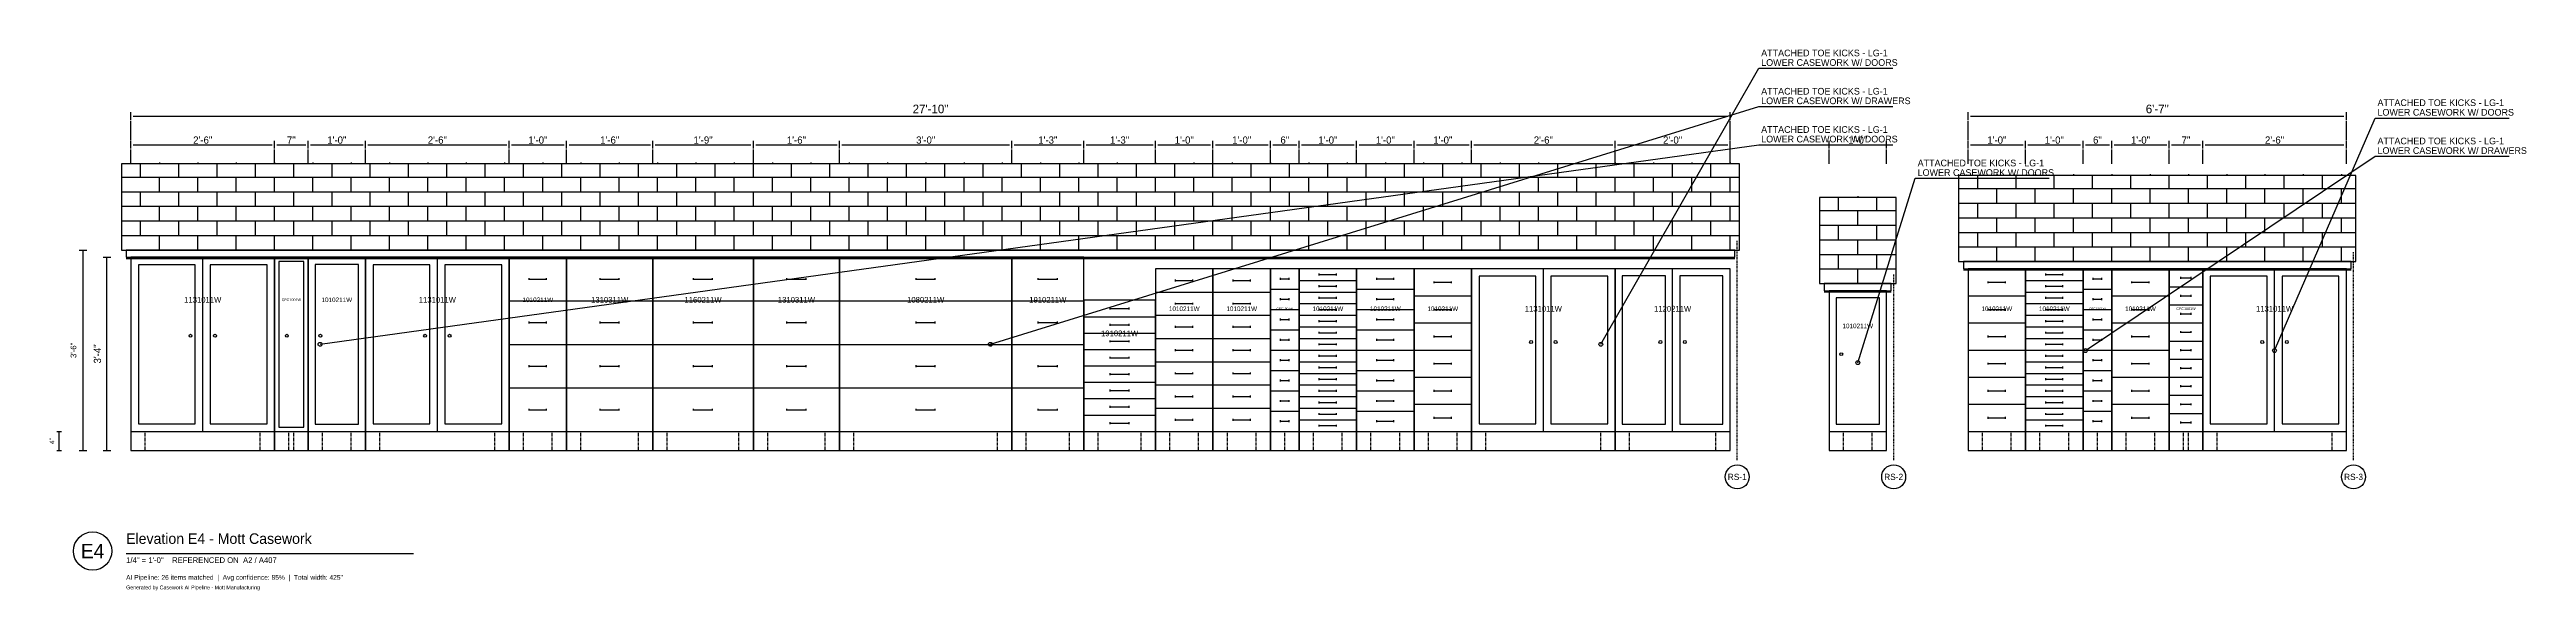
# Model space of a CAD drawing. Header units: metres. Extents: x -17 to 500, y -29 to 84.
import ezdxf
from ezdxf.enums import TextEntityAlignment as Align

# ---------------------------------------------------------------- set-up
doc = ezdxf.new("R2010")
doc.units = ezdxf.units.M
doc.linetypes.add('CENTER', pattern=[0.5, 0.25, -0.125, 0, -0.125])
doc.linetypes.add('HIDDEN', pattern=[0.1875, 0.125, -0.0625])
for name, color, linetype in [('CASEWORK-ANNOTATIONS', 1, 'Continuous'), ('CASEWORK-CABINETS', 7, 'Continuous'), ('CASEWORK-COUNTERTOPS', 3, 'Continuous'), ('CASEWORK-DIMENSIONS', 2, 'Continuous'), ('CASEWORK-HIDDEN', 8, 'HIDDEN'), ('CASEWORK-LEADERS', 7, 'Continuous'), ('CASEWORK-PRODUCT-NUMBERS', 2, 'Continuous'), ('CASEWORK-SECTIONS', 4, 'Continuous'), ('CASEWORK-TITLEBLOCK', 7, 'Continuous'), ('CASEWORK-WALL', 8, 'Continuous')]:
    doc.layers.add(name, color=color, linetype=linetype)

msp = doc.modelspace()

# ---------------------------------------------------------------- linework, layer by layer
at = {"layer": 'CASEWORK-CABINETS', "color": 7}
for p, q in [((15, 4), (15, 40.4)), ((64, 4), (64, 40.4)), ((248.2, 36.59), (248.2, 36.99)), ((248.2, 36.79), (251.8, 36.79)), ((251.8, 36.59), (251.8, 36.99)), ((295, 4), (295, 38)), ((322, 4), (322, 38)), ((399.92, 36.59), (399.92, 36.99)), ((399.92, 36.79), (403.52, 36.79)), ((403.52, 36.59), (403.52, 36.99)), ((428.17, 35.91), (428.17, 36.31)), ((430.27, 35.91), (430.27, 36.31)), ((447.72, 4), (447.72, 38)), ((79, 31.3), (91, 31.3)), ((83.2, 35.65), (83.2, 36.05)), ((83.2, 35.85), (86.8, 35.85)), ((86.8, 35.65), (86.8, 36.05)), ((91, 31.3), (109, 31.3)), ((98, 35.65), (98, 36.05)), ((98, 35.85), (102, 35.85)), ((102, 35.65), (102, 36.05)), ((109, 31.3), (130, 31.3)), ((117.5, 35.65), (117.5, 36.05)), ((117.5, 35.85), (121.5, 35.85)), ((121.5, 35.65), (121.5, 36.05)), ((130, 31.3), (148, 31.3)), ((137, 35.65), (137, 36.05)), ((137, 35.85), (141, 35.85)), ((141, 35.65), (141, 36.05)), ((148, 31.3), (184, 31.3)), ((164, 35.65), (164, 36.05)), ((164, 35.85), (168, 35.85)), ((168, 35.65), (168, 36.05)), ((184, 31.3), (199, 31.3)), ((189.5, 35.65), (189.5, 36.05)), ((189.5, 35.85), (193.5, 35.85)), ((193.5, 35.65), (193.5, 36.05)), ((214, 33.14), (226, 33.14)), ((218.2, 35.37), (218.2, 35.77)), ((218.2, 35.57), (221.8, 35.57)), ((221.8, 35.37), (221.8, 35.77)), ((226, 33.14), (238, 33.14)), ((230.2, 35.37), (230.2, 35.77)), ((230.2, 35.57), (233.8, 35.57)), ((233.8, 35.37), (233.8, 35.77)), ((238, 33.75), (244, 33.75)), ((240.1, 35.67), (240.1, 36.08)), ((240.1, 35.88), (241.9, 35.88)), ((240.1, 31.43), (240.1, 31.82)), ((240.1, 31.62), (241.9, 31.62)), ((241.9, 35.67), (241.9, 36.08)), ((241.9, 31.43), (241.9, 31.82)), ((244, 35.57), (256, 35.57)), ((244, 33.14), (256, 33.14)), ((248.2, 34.16), (248.2, 34.56)), ((248.2, 34.36), (251.8, 34.36)), ((248.2, 31.73), (248.2, 32.13)), ((248.2, 31.93), (251.8, 31.93)), ((251.8, 34.16), (251.8, 34.56)), ((251.8, 31.73), (251.8, 32.13)), ((256, 33.75), (268, 33.75)), ((260.2, 35.67), (260.2, 36.08)), ((260.2, 35.88), (263.8, 35.88)), ((260.2, 31.43), (260.2, 31.82)), ((260.2, 31.62), (263.8, 31.62)), ((263.8, 35.67), (263.8, 36.08)), ((263.8, 31.43), (263.8, 31.82)), ((268, 32.33), (280, 32.33)), ((272.2, 34.97), (272.2, 35.37)), ((272.2, 35.17), (275.8, 35.17)), ((275.8, 34.97), (275.8, 35.37)), ((383.72, 32.33), (395.72, 32.33)), ((387.92, 34.97), (387.92, 35.37)), ((387.92, 35.17), (391.52, 35.17)), ((391.52, 34.97), (391.52, 35.37)), ((395.72, 35.57), (407.72, 35.57)), ((395.72, 33.14), (407.72, 33.14)), ((399.92, 34.16), (399.92, 34.56)), ((399.92, 34.36), (403.52, 34.36)), ((399.92, 31.73), (399.92, 32.13)), ((399.92, 31.93), (403.52, 31.93)), ((403.52, 34.16), (403.52, 34.56)), ((403.52, 31.73), (403.52, 32.13)), ((407.72, 33.75), (413.72, 33.75)), ((409.82, 35.67), (409.82, 36.08)), ((409.82, 35.88), (411.62, 35.88)), ((409.82, 31.43), (409.82, 31.82)), ((409.82, 31.62), (411.62, 31.62)), ((411.62, 35.67), (411.62, 36.08)), ((411.62, 31.43), (411.62, 31.82)), ((413.72, 32.33), (425.72, 32.33)), ((417.92, 34.97), (417.92, 35.37)), ((417.92, 35.17), (421.52, 35.17)), ((421.52, 34.97), (421.52, 35.37)), ((425.72, 34.22), (432.72, 34.22)), ((428.17, 36.11), (430.27, 36.11)), ((428.17, 32.13), (428.17, 32.53)), ((428.17, 32.33), (430.27, 32.33)), ((430.27, 32.13), (430.27, 32.53)), ((83.2, 26.55), (83.2, 26.95)), ((83.2, 26.75), (86.8, 26.75)), ((86.8, 26.55), (86.8, 26.95)), ((98, 26.55), (98, 26.95)), ((98, 26.75), (102, 26.75)), ((102, 26.55), (102, 26.95)), ((117.5, 26.55), (117.5, 26.95)), ((117.5, 26.75), (121.5, 26.75)), ((121.5, 26.55), (121.5, 26.95)), ((137, 26.55), (137, 26.95)), ((137, 26.75), (141, 26.75)), ((141, 26.55), (141, 26.95)), ((164, 26.55), (164, 26.95)), ((164, 26.75), (168, 26.75)), ((168, 26.55), (168, 26.95)), ((189.5, 26.55), (189.5, 26.95)), ((189.5, 26.75), (193.5, 26.75)), ((193.5, 26.55), (193.5, 26.95)), ((199, 27.97), (214, 27.97)), ((204.5, 29.49), (204.5, 29.89)), ((204.5, 29.69), (208.5, 29.69)), ((204.5, 26.06), (204.5, 26.46)), ((204.5, 26.26), (208.5, 26.26)), ((208.5, 29.49), (208.5, 29.89)), ((208.5, 26.06), (208.5, 26.46)), ((214, 28.29), (226, 28.29)), ((218.2, 30.51), (218.2, 30.91)), ((218.2, 30.71), (221.8, 30.71)), ((218.2, 25.66), (218.2, 26.06)), ((221.8, 30.51), (221.8, 30.91)), ((221.8, 25.66), (221.8, 26.06)), ((226, 28.29), (238, 28.29)), ((230.2, 30.51), (230.2, 30.91)), ((230.2, 30.71), (233.8, 30.71)), ((230.2, 25.66), (230.2, 26.06)), ((233.8, 30.51), (233.8, 30.91)), ((233.8, 25.66), (233.8, 26.06)), ((238, 29.5), (244, 29.5)), ((240.1, 27.18), (240.1, 27.57)), ((240.1, 27.38), (241.9, 27.38)), ((241.9, 27.18), (241.9, 27.57)), ((244, 30.71), (256, 30.71)), ((244, 28.29), (256, 28.29)), ((248.2, 29.3), (248.2, 29.7)), ((248.2, 29.5), (251.8, 29.5)), ((248.2, 26.87), (248.2, 27.27)), ((248.2, 27.07), (251.8, 27.07)), ((251.8, 29.3), (251.8, 29.7)), ((251.8, 26.87), (251.8, 27.27)), ((256, 29.5), (268, 29.5)), ((260.2, 27.18), (260.2, 27.57)), ((260.2, 27.38), (263.8, 27.38)), ((263.8, 27.18), (263.8, 27.57)), ((268, 26.67), (280, 26.67)), ((272.2, 29.3), (272.2, 29.7)), ((272.2, 29.5), (275.8, 29.5)), ((275.8, 29.3), (275.8, 29.7)), ((383.72, 26.67), (395.72, 26.67)), ((387.92, 29.3), (387.92, 29.7)), ((387.92, 29.5), (391.52, 29.5)), ((391.52, 29.3), (391.52, 29.7)), ((395.72, 30.71), (407.72, 30.71)), ((395.72, 28.29), (407.72, 28.29)), ((399.92, 29.3), (399.92, 29.7)), ((399.92, 29.5), (403.52, 29.5)), ((399.92, 26.87), (399.92, 27.27)), ((399.92, 27.07), (403.52, 27.07)), ((403.52, 29.3), (403.52, 29.7)), ((403.52, 26.87), (403.52, 27.27)), ((407.72, 29.5), (413.72, 29.5)), ((409.82, 27.18), (409.82, 27.57)), ((409.82, 27.38), (411.62, 27.38)), ((411.62, 27.18), (411.62, 27.57)), ((413.72, 26.67), (425.72, 26.67)), ((417.92, 29.3), (417.92, 29.7)), ((417.92, 29.5), (421.52, 29.5)), ((421.52, 29.3), (421.52, 29.7)), ((425.72, 30.44), (432.72, 30.44)), ((425.72, 26.67), (432.72, 26.67)), ((428.17, 28.36), (428.17, 28.76)), ((428.17, 28.56), (430.27, 28.56)), ((430.27, 28.36), (430.27, 28.76)), ((79, 22.2), (91, 22.2)), ((91, 22.2), (109, 22.2)), ((109, 22.2), (130, 22.2)), ((130, 22.2), (148, 22.2)), ((148, 22.2), (184, 22.2)), ((184, 22.2), (199, 22.2)), ((199, 24.55), (214, 24.55)), ((199, 21.12), (214, 21.12)), ((204.5, 22.64), (204.5, 23.04)), ((204.5, 22.84), (208.5, 22.84)), ((208.5, 22.64), (208.5, 23.04)), ((214, 23.43), (226, 23.43)), ((218.2, 25.86), (221.8, 25.86)), ((218.2, 20.8), (218.2, 21.2)), ((218.2, 21), (221.8, 21)), ((221.8, 20.8), (221.8, 21.2)), ((226, 23.43), (238, 23.43)), ((230.2, 25.86), (233.8, 25.86)), ((230.2, 20.8), (230.2, 21.2)), ((230.2, 21), (233.8, 21)), ((233.8, 20.8), (233.8, 21.2)), ((238, 25.25), (244, 25.25)), ((238, 21), (244, 21)), ((240.1, 22.93), (240.1, 23.32)), ((240.1, 23.12), (241.9, 23.12)), ((241.9, 22.93), (241.9, 23.32)), ((244, 25.86), (256, 25.86)), ((244, 23.43), (256, 23.43)), ((244, 21), (256, 21)), ((248.2, 24.44), (248.2, 24.84)), ((248.2, 24.64), (251.8, 24.64)), ((248.2, 22.01), (248.2, 22.41)), ((248.2, 22.21), (251.8, 22.21)), ((251.8, 24.44), (251.8, 24.84)), ((251.8, 22.01), (251.8, 22.41)), ((256, 25.25), (268, 25.25)), ((256, 21), (268, 21)), ((260.2, 22.93), (260.2, 23.32)), ((260.2, 23.12), (263.8, 23.12)), ((263.8, 22.93), (263.8, 23.32)), ((268, 21), (280, 21)), ((272.2, 23.63), (272.2, 24.03)), ((272.2, 23.83), (275.8, 23.83)), ((275.8, 23.63), (275.8, 24.03)), ((383.72, 21), (395.72, 21)), ((387.92, 23.63), (387.92, 24.03)), ((387.92, 23.83), (391.52, 23.83)), ((391.52, 23.63), (391.52, 24.03)), ((395.72, 25.86), (407.72, 25.86)), ((395.72, 23.43), (407.72, 23.43)), ((395.72, 21), (407.72, 21)), ((399.92, 24.44), (399.92, 24.84)), ((399.92, 24.64), (403.52, 24.64)), ((399.92, 22.01), (399.92, 22.41)), ((399.92, 22.21), (403.52, 22.21)), ((403.52, 24.44), (403.52, 24.84)), ((403.52, 22.01), (403.52, 22.41)), ((407.72, 25.25), (413.72, 25.25)), ((407.72, 21), (413.72, 21)), ((409.82, 22.93), (409.82, 23.32)), ((409.82, 23.12), (411.62, 23.12)), ((411.62, 22.93), (411.62, 23.32)), ((413.72, 21), (425.72, 21)), ((417.92, 23.63), (417.92, 24.03)), ((417.92, 23.83), (421.52, 23.83)), ((421.52, 23.63), (421.52, 24.03)), ((425.72, 22.89), (432.72, 22.89)), ((428.17, 24.58), (428.17, 24.98)), ((428.17, 24.78), (430.27, 24.78)), ((428.17, 20.8), (428.17, 21.2)), ((428.17, 21), (430.27, 21)), ((430.27, 24.58), (430.27, 24.98)), ((430.27, 20.8), (430.27, 21.2)), ((83.2, 17.45), (83.2, 17.85)), ((83.2, 17.65), (86.8, 17.65)), ((86.8, 17.45), (86.8, 17.85)), ((98, 17.45), (98, 17.85)), ((98, 17.65), (102, 17.65)), ((102, 17.45), (102, 17.85)), ((117.5, 17.45), (117.5, 17.85)), ((117.5, 17.65), (121.5, 17.65)), ((121.5, 17.45), (121.5, 17.85)), ((137, 17.45), (137, 17.85)), ((137, 17.65), (141, 17.65)), ((141, 17.45), (141, 17.85)), ((164, 17.45), (164, 17.85)), ((164, 17.65), (168, 17.65)), ((168, 17.45), (168, 17.85)), ((189.5, 17.45), (189.5, 17.85)), ((189.5, 17.65), (193.5, 17.65)), ((193.5, 17.45), (193.5, 17.85)), ((199, 17.7), (214, 17.7)), ((204.5, 19.21), (204.5, 19.61)), ((204.5, 19.41), (208.5, 19.41)), ((204.5, 15.79), (204.5, 16.19)), ((204.5, 15.99), (208.5, 15.99)), ((208.5, 19.21), (208.5, 19.61)), ((208.5, 15.79), (208.5, 16.19)), ((214, 18.57), (226, 18.57)), ((218.2, 15.94), (218.2, 16.34)), ((218.2, 16.14), (221.8, 16.14)), ((221.8, 15.94), (221.8, 16.34)), ((226, 18.57), (238, 18.57)), ((230.2, 15.94), (230.2, 16.34)), ((230.2, 16.14), (233.8, 16.14)), ((233.8, 15.94), (233.8, 16.34)), ((238, 16.75), (244, 16.75)), ((240.1, 18.68), (240.1, 19.07)), ((240.1, 18.88), (241.9, 18.88)), ((241.9, 18.68), (241.9, 19.07)), ((244, 18.57), (256, 18.57)), ((244, 16.14), (256, 16.14)), ((248.2, 19.59), (248.2, 19.99)), ((248.2, 19.79), (251.8, 19.79)), ((248.2, 17.16), (248.2, 17.56)), ((248.2, 17.36), (251.8, 17.36)), ((251.8, 19.59), (251.8, 19.99)), ((251.8, 17.16), (251.8, 17.56)), ((256, 16.75), (268, 16.75)), ((260.2, 18.68), (260.2, 19.07)), ((260.2, 18.88), (263.8, 18.88)), ((263.8, 18.68), (263.8, 19.07)), ((272.2, 17.97), (272.2, 18.37)), ((272.2, 18.17), (275.8, 18.17)), ((275.8, 17.97), (275.8, 18.37)), ((387.92, 17.97), (387.92, 18.37)), ((387.92, 18.17), (391.52, 18.17)), ((391.52, 17.97), (391.52, 18.37)), ((395.72, 18.57), (407.72, 18.57)), ((395.72, 16.14), (407.72, 16.14)), ((399.92, 19.59), (399.92, 19.99)), ((399.92, 19.79), (403.52, 19.79)), ((399.92, 17.16), (399.92, 17.56)), ((399.92, 17.36), (403.52, 17.36)), ((403.52, 19.59), (403.52, 19.99)), ((403.52, 17.16), (403.52, 17.56)), ((407.72, 16.75), (413.72, 16.75)), ((409.82, 18.68), (409.82, 19.07)), ((409.82, 18.88), (411.62, 18.88)), ((411.62, 18.68), (411.62, 19.07)), ((417.92, 17.97), (417.92, 18.37)), ((417.92, 18.17), (421.52, 18.17)), ((421.52, 17.97), (421.52, 18.37)), ((425.72, 19.11), (432.72, 19.11)), ((428.17, 17.02), (428.17, 17.42)), ((428.17, 17.22), (430.27, 17.22)), ((430.27, 17.02), (430.27, 17.42)), ((79, 13.1), (91, 13.1)), ((91, 13.1), (109, 13.1)), ((109, 13.1), (130, 13.1)), ((130, 13.1), (148, 13.1)), ((148, 13.1), (184, 13.1)), ((184, 13.1), (199, 13.1)), ((199, 14.27), (214, 14.27)), ((199, 10.85), (214, 10.85)), ((204.5, 12.36), (204.5, 12.76)), ((204.5, 12.56), (208.5, 12.56)), ((208.5, 12.36), (208.5, 12.76)), ((214, 13.71), (226, 13.71)), ((218.2, 11.09), (218.2, 11.49)), ((218.2, 11.29), (221.8, 11.29)), ((221.8, 11.09), (221.8, 11.49)), ((226, 13.71), (238, 13.71)), ((230.2, 11.09), (230.2, 11.49)), ((230.2, 11.29), (233.8, 11.29)), ((233.8, 11.09), (233.8, 11.49)), ((238, 12.5), (244, 12.5)), ((240.1, 14.43), (240.1, 14.82)), ((240.1, 14.62), (241.9, 14.62)), ((240.1, 10.18), (240.1, 10.57)), ((240.1, 10.38), (241.9, 10.38)), ((241.9, 14.43), (241.9, 14.82)), ((241.9, 10.18), (241.9, 10.57)), ((244, 13.71), (256, 13.71)), ((244, 11.29), (256, 11.29)), ((248.2, 14.73), (248.2, 15.13)), ((248.2, 14.93), (251.8, 14.93)), ((248.2, 12.3), (248.2, 12.7)), ((248.2, 12.5), (251.8, 12.5)), ((251.8, 14.73), (251.8, 15.13)), ((251.8, 12.3), (251.8, 12.7)), ((256, 12.5), (268, 12.5)), ((260.2, 14.43), (260.2, 14.82)), ((260.2, 14.62), (263.8, 14.62)), ((260.2, 10.18), (260.2, 10.57)), ((260.2, 10.38), (263.8, 10.38)), ((263.8, 14.43), (263.8, 14.82)), ((263.8, 10.18), (263.8, 10.57)), ((268, 15.33), (280, 15.33)), ((272.2, 12.3), (272.2, 12.7)), ((272.2, 12.5), (275.8, 12.5)), ((275.8, 12.3), (275.8, 12.7)), ((383.72, 15.33), (395.72, 15.33)), ((387.92, 12.3), (387.92, 12.7)), ((387.92, 12.5), (391.52, 12.5)), ((391.52, 12.3), (391.52, 12.7)), ((395.72, 13.71), (407.72, 13.71)), ((395.72, 11.29), (407.72, 11.29)), ((399.92, 14.73), (399.92, 15.13)), ((399.92, 14.93), (403.52, 14.93)), ((399.92, 12.3), (399.92, 12.7)), ((399.92, 12.5), (403.52, 12.5)), ((403.52, 14.73), (403.52, 15.13)), ((403.52, 12.3), (403.52, 12.7)), ((407.72, 12.5), (413.72, 12.5)), ((409.82, 14.43), (409.82, 14.82)), ((409.82, 14.62), (411.62, 14.62)), ((409.82, 10.18), (409.82, 10.57)), ((409.82, 10.38), (411.62, 10.38)), ((411.62, 14.43), (411.62, 14.82)), ((411.62, 10.18), (411.62, 10.57)), ((413.72, 15.33), (425.72, 15.33)), ((417.92, 12.3), (417.92, 12.7)), ((417.92, 12.5), (421.52, 12.5)), ((421.52, 12.3), (421.52, 12.7)), ((425.72, 15.33), (432.72, 15.33)), ((425.72, 11.56), (432.72, 11.56)), ((428.17, 13.24), (428.17, 13.64)), ((428.17, 13.44), (430.27, 13.44)), ((430.27, 13.24), (430.27, 13.64)), ((83.2, 8.35), (83.2, 8.75)), ((83.2, 8.55), (86.8, 8.55)), ((86.8, 8.35), (86.8, 8.75)), ((98, 8.35), (98, 8.75)), ((98, 8.55), (102, 8.55)), ((102, 8.35), (102, 8.75)), ((117.5, 8.35), (117.5, 8.75)), ((117.5, 8.55), (121.5, 8.55)), ((121.5, 8.35), (121.5, 8.75)), ((137, 8.35), (137, 8.75)), ((137, 8.55), (141, 8.55)), ((141, 8.35), (141, 8.75)), ((164, 8.35), (164, 8.75)), ((164, 8.55), (168, 8.55)), ((168, 8.35), (168, 8.75)), ((189.5, 8.35), (189.5, 8.75)), ((189.5, 8.55), (193.5, 8.55)), ((193.5, 8.35), (193.5, 8.75)), ((199, 7.42), (214, 7.42)), ((204.5, 8.94), (204.5, 9.34)), ((204.5, 9.14), (208.5, 9.14)), ((204.5, 5.51), (204.5, 5.91)), ((204.5, 5.71), (208.5, 5.71)), ((208.5, 8.94), (208.5, 9.34)), ((208.5, 5.51), (208.5, 5.91)), ((214, 8.86), (226, 8.86)), ((218.2, 6.23), (218.2, 6.63)), ((218.2, 6.43), (221.8, 6.43)), ((221.8, 6.23), (221.8, 6.63)), ((226, 8.86), (238, 8.86)), ((230.2, 6.23), (230.2, 6.63)), ((230.2, 6.43), (233.8, 6.43)), ((233.8, 6.23), (233.8, 6.63)), ((238, 8.25), (244, 8.25)), ((240.1, 5.92), (240.1, 6.33)), ((240.1, 6.12), (241.9, 6.12)), ((241.9, 5.92), (241.9, 6.33)), ((244, 8.86), (256, 8.86)), ((244, 6.43), (256, 6.43)), ((248.2, 9.87), (248.2, 10.27)), ((248.2, 10.07), (251.8, 10.07)), ((248.2, 7.44), (248.2, 7.84)), ((248.2, 7.64), (251.8, 7.64)), ((248.2, 5.01), (248.2, 5.41)), ((248.2, 5.21), (251.8, 5.21)), ((251.8, 9.87), (251.8, 10.27)), ((251.8, 7.44), (251.8, 7.84)), ((251.8, 5.01), (251.8, 5.41)), ((256, 8.25), (268, 8.25)), ((260.2, 5.92), (260.2, 6.33)), ((260.2, 6.12), (263.8, 6.12)), ((263.8, 5.92), (263.8, 6.33)), ((268, 9.67), (280, 9.67)), ((272.2, 6.63), (272.2, 7.03)), ((272.2, 6.83), (275.8, 6.83)), ((275.8, 6.63), (275.8, 7.03)), ((383.72, 9.67), (395.72, 9.67)), ((387.92, 6.63), (387.92, 7.03)), ((387.92, 6.83), (391.52, 6.83)), ((391.52, 6.63), (391.52, 7.03)), ((395.72, 8.86), (407.72, 8.86)), ((395.72, 6.43), (407.72, 6.43)), ((399.92, 9.87), (399.92, 10.27)), ((399.92, 10.07), (403.52, 10.07)), ((399.92, 7.44), (399.92, 7.84)), ((399.92, 7.64), (403.52, 7.64)), ((399.92, 5.01), (399.92, 5.41)), ((399.92, 5.21), (403.52, 5.21)), ((403.52, 9.87), (403.52, 10.27)), ((403.52, 7.44), (403.52, 7.84)), ((403.52, 5.01), (403.52, 5.41)), ((407.72, 8.25), (413.72, 8.25)), ((409.82, 5.92), (409.82, 6.33)), ((409.82, 6.12), (411.62, 6.12)), ((411.62, 5.92), (411.62, 6.33)), ((413.72, 9.67), (425.72, 9.67)), ((417.92, 6.63), (417.92, 7.03)), ((417.92, 6.83), (421.52, 6.83)), ((421.52, 6.63), (421.52, 7.03)), ((425.72, 7.78), (432.72, 7.78)), ((428.17, 9.47), (428.17, 9.87)), ((428.17, 9.67), (430.27, 9.67)), ((428.17, 5.69), (428.17, 6.09)), ((428.17, 5.89), (430.27, 5.89)), ((430.27, 9.47), (430.27, 9.87)), ((430.27, 5.69), (430.27, 6.09)), ((0, 4), (30, 4)), ((30, 4), (37, 4)), ((37, 4), (49, 4)), ((49, 4), (79, 4)), ((79, 4), (91, 4)), ((91, 4), (109, 4)), ((109, 4), (130, 4)), ((130, 4), (148, 4)), ((148, 4), (184, 4)), ((184, 4), (199, 4)), ((199, 4), (214, 4)), ((214, 4), (226, 4)), ((226, 4), (238, 4)), ((238, 4), (244, 4)), ((244, 4), (256, 4)), ((256, 4), (268, 4)), ((268, 4), (280, 4)), ((280, 4), (310, 4)), ((310, 4), (334, 4)), ((354.67, 4), (366.67, 4)), ((383.72, 4), (395.72, 4)), ((395.72, 4), (407.72, 4)), ((407.72, 4), (413.72, 4)), ((413.72, 4), (425.72, 4)), ((425.72, 4), (432.72, 4)), ((432.72, 4), (462.72, 4))]:
    msp.add_line(p, q, dxfattribs=at)
for points in [[(0, 0), (30, 0), (30, 40.4), (0, 40.4), (0, 0)], [(1.56, 5.56), (13.44, 5.56), (13.44, 38.84), (1.56, 38.84), (1.56, 5.56)], [(16.56, 5.56), (28.44, 5.56), (28.44, 38.84), (16.56, 38.84), (16.56, 5.56)], [(30, 0), (37, 0), (37, 40.4), (30, 40.4), (30, 0)], [(30.89, 4.89), (36.11, 4.89), (36.11, 39.51), (30.89, 39.51), (30.89, 4.89)], [(37, 0), (49, 0), (49, 40.4), (37, 40.4), (37, 0)], [(38.49, 5.49), (47.51, 5.49), (47.51, 38.91), (38.49, 38.91), (38.49, 5.49)], [(49, 0), (79, 0), (79, 40.4), (49, 40.4), (49, 0)], [(50.56, 5.56), (62.44, 5.56), (62.44, 38.84), (50.56, 38.84), (50.56, 5.56)], [(65.56, 5.56), (77.44, 5.56), (77.44, 38.84), (65.56, 38.84), (65.56, 5.56)], [(79, 0), (91, 0), (91, 40.4), (79, 40.4), (79, 0)], [(91, 0), (109, 0), (109, 40.4), (91, 40.4), (91, 0)], [(109, 0), (130, 0), (130, 40.4), (109, 40.4), (109, 0)], [(130, 0), (148, 0), (148, 40.4), (130, 40.4), (130, 0)], [(148, 0), (184, 0), (184, 40.4), (148, 40.4), (148, 0)], [(184, 0), (199, 0), (199, 40.4), (184, 40.4), (184, 0)], [(214, 0), (226, 0), (226, 38), (214, 38), (214, 0)], [(226, 0), (238, 0), (238, 38), (226, 38), (226, 0)], [(238, 0), (244, 0), (244, 38), (238, 38), (238, 0)], [(244, 0), (256, 0), (256, 38), (244, 38), (244, 0)], [(256, 0), (268, 0), (268, 38), (256, 38), (256, 0)], [(268, 0), (280, 0), (280, 38), (268, 38), (268, 0)], [(280, 0), (310, 0), (310, 38), (280, 38), (280, 0)], [(281.56, 5.56), (293.44, 5.56), (293.44, 36.44), (281.56, 36.44), (281.56, 5.56)], [(296.56, 5.56), (308.44, 5.56), (308.44, 36.44), (296.56, 36.44), (296.56, 5.56)], [(310, 0), (334, 0), (334, 38), (310, 38), (310, 0)], [(311.49, 5.49), (320.51, 5.49), (320.51, 36.51), (311.49, 36.51), (311.49, 5.49)], [(323.49, 5.49), (332.51, 5.49), (332.51, 36.51), (323.49, 36.51), (323.49, 5.49)], [(383.72, 0), (395.72, 0), (395.72, 38), (383.72, 38), (383.72, 0)], [(395.72, 0), (407.72, 0), (407.72, 38), (395.72, 38), (395.72, 0)], [(407.72, 0), (413.72, 0), (413.72, 38), (407.72, 38), (407.72, 0)], [(413.72, 0), (425.72, 0), (425.72, 38), (413.72, 38), (413.72, 0)], [(425.72, 0), (432.72, 0), (432.72, 38), (425.72, 38), (425.72, 0)], [(432.72, 0), (462.72, 0), (462.72, 38), (432.72, 38), (432.72, 0)], [(434.28, 5.56), (446.15, 5.56), (446.15, 36.44), (434.28, 36.44), (434.28, 5.56)], [(449.28, 5.56), (461.15, 5.56), (461.15, 36.44), (449.28, 36.44), (449.28, 5.56)], [(199, 0), (214, 0), (214, 31.4), (199, 31.4), (199, 0)], [(354.67, 0), (366.67, 0), (366.67, 33.4), (354.67, 33.4), (354.67, 0)], [(356.15, 5.49), (365.18, 5.49), (365.18, 31.91), (356.15, 31.91), (356.15, 5.49)]]:
    msp.add_lwpolyline(points, close=True, dxfattribs=at)
for centre in [(12.44, 24.01), (17.56, 24.01), (32.56, 24.01), (39.56, 24.01), (61.44, 24.01), (66.56, 24.01), (292.44, 22.69), (297.56, 22.69), (319.44, 22.69), (324.56, 22.69), (445.15, 22.69), (450.28, 22.69), (357.23, 20.16)]:
    msp.add_circle(centre, 0.3, dxfattribs=at)
at = {"layer": 'CASEWORK-COUNTERTOPS', "color": 3}
for p, q in [((-1, 40.15), (335, 40.15)), ((382.72, 37.75), (463.72, 37.75)), ((353.67, 33.15), (367.67, 33.15))]:
    msp.add_line(p, q, dxfattribs=at)
for points in [[(-1, 40.4), (335, 40.4), (335, 41.9), (-1, 41.9), (-1, 40.4)], [(382.72, 38), (463.72, 38), (463.72, 39.5), (382.72, 39.5), (382.72, 38)], [(353.67, 33.4), (367.67, 33.4), (367.67, 34.9), (353.67, 34.9), (353.67, 33.4)]]:
    msp.add_lwpolyline(points, close=True, dxfattribs=at)
at = {"layer": 'CASEWORK-DIMENSIONS', "color": 2}
for p, q in [((0, 69.1), (0, 70.7)), ((0.5, 69.9), (333.5, 69.9)), ((334, 69.1), (334, 70.7)), ((383.72, 69.1), (383.72, 70.7)), ((384.22, 69.9), (462.22, 69.9)), ((462.72, 69.1), (462.72, 70.7)), ((0, 63.1), (0, 64.7)), ((0.5, 63.9), (29.5, 63.9)), ((30, 63.1), (30, 64.7)), ((30, 63.1), (30, 64.7)), ((30.5, 63.9), (36.5, 63.9)), ((37, 63.1), (37, 64.7)), ((37, 63.1), (37, 64.7)), ((37.5, 63.9), (48.5, 63.9)), ((49, 63.1), (49, 64.7)), ((49, 63.1), (49, 64.7)), ((49.5, 63.9), (78.5, 63.9)), ((79, 63.1), (79, 64.7)), ((79, 63.1), (79, 64.7)), ((79.5, 63.9), (90.5, 63.9)), ((91, 63.1), (91, 64.7)), ((91, 63.1), (91, 64.7)), ((91.5, 63.9), (108.5, 63.9)), ((109, 63.1), (109, 64.7)), ((109, 63.1), (109, 64.7)), ((109.5, 63.9), (129.5, 63.9)), ((130, 63.1), (130, 64.7)), ((130, 63.1), (130, 64.7)), ((130.5, 63.9), (147.5, 63.9)), ((148, 63.1), (148, 64.7)), ((148, 63.1), (148, 64.7)), ((148.5, 63.9), (183.5, 63.9)), ((184, 63.1), (184, 64.7)), ((184, 63.1), (184, 64.7)), ((184.5, 63.9), (198.5, 63.9)), ((199, 63.1), (199, 64.7)), ((199, 63.1), (199, 64.7)), ((199.5, 63.9), (213.5, 63.9)), ((214, 63.1), (214, 64.7)), ((214, 63.1), (214, 64.7)), ((214.5, 63.9), (225.5, 63.9)), ((226, 63.1), (226, 64.7)), ((226, 63.1), (226, 64.7)), ((226.5, 63.9), (237.5, 63.9)), ((238, 63.1), (238, 64.7)), ((238, 63.1), (238, 64.7)), ((238.5, 63.9), (243.5, 63.9)), ((244, 63.1), (244, 64.7)), ((244, 63.1), (244, 64.7)), ((244.5, 63.9), (255.5, 63.9)), ((256, 63.1), (256, 64.7)), ((256, 63.1), (256, 64.7)), ((256.5, 63.9), (267.5, 63.9)), ((268, 63.1), (268, 64.7)), ((268, 63.1), (268, 64.7)), ((268.5, 63.9), (279.5, 63.9)), ((280, 63.1), (280, 64.7)), ((280, 63.1), (280, 64.7)), ((280.5, 63.9), (309.5, 63.9)), ((310, 63.1), (310, 64.7)), ((310, 63.1), (310, 64.7)), ((310.5, 63.9), (333.5, 63.9)), ((334, 63.1), (334, 64.7)), ((354.67, 63.1), (354.67, 64.7)), ((355.17, 63.9), (366.17, 63.9)), ((366.67, 63.1), (366.67, 64.7)), ((383.72, 63.1), (383.72, 64.7)), ((384.22, 63.9), (395.22, 63.9)), ((395.72, 63.1), (395.72, 64.7)), ((395.72, 63.1), (395.72, 64.7)), ((396.22, 63.9), (407.22, 63.9)), ((407.72, 63.1), (407.72, 64.7)), ((407.72, 63.1), (407.72, 64.7)), ((408.22, 63.9), (413.22, 63.9)), ((413.72, 63.1), (413.72, 64.7)), ((413.72, 63.1), (413.72, 64.7)), ((414.22, 63.9), (425.22, 63.9)), ((425.72, 63.1), (425.72, 64.7)), ((425.72, 63.1), (425.72, 64.7)), ((426.22, 63.9), (432.22, 63.9)), ((432.72, 63.1), (432.72, 64.7)), ((432.72, 63.1), (432.72, 64.7)), ((433.22, 63.9), (462.22, 63.9)), ((462.72, 63.1), (462.72, 64.7)), ((-5.8, 40.4), (-4.2, 40.4)), ((-5, 0), (-5, 40.4)), ((-5.8, 0), (-4.2, 0))]:
    msp.add_line(p, q, dxfattribs=at)
at = {"layer": 'CASEWORK-DIMENSIONS', "color": 8}
for p, q in [((0, 64.9), (0, 68.9)), ((334, 64.9), (334, 68.9)), ((383.72, 64.9), (383.72, 68.9)), ((462.72, 64.9), (462.72, 68.9)), ((0, 59.9), (0, 62.9)), ((30, 59.9), (30, 62.9)), ((30, 59.9), (30, 62.9)), ((37, 59.9), (37, 62.9)), ((37, 59.9), (37, 62.9)), ((49, 59.9), (49, 62.9)), ((49, 59.9), (49, 62.9)), ((79, 59.9), (79, 62.9)), ((79, 59.9), (79, 62.9)), ((91, 59.9), (91, 62.9)), ((91, 59.9), (91, 62.9)), ((109, 59.9), (109, 62.9)), ((109, 59.9), (109, 62.9)), ((130, 59.9), (130, 62.9)), ((130, 59.9), (130, 62.9)), ((148, 59.9), (148, 62.9)), ((148, 59.9), (148, 62.9)), ((184, 59.9), (184, 62.9)), ((184, 59.9), (184, 62.9)), ((199, 59.9), (199, 62.9)), ((199, 59.9), (199, 62.9)), ((214, 59.9), (214, 62.9)), ((214, 59.9), (214, 62.9)), ((226, 59.9), (226, 62.9)), ((226, 59.9), (226, 62.9)), ((238, 59.9), (238, 62.9)), ((238, 59.9), (238, 62.9)), ((244, 59.9), (244, 62.9)), ((244, 59.9), (244, 62.9)), ((256, 59.9), (256, 62.9)), ((256, 59.9), (256, 62.9)), ((268, 59.9), (268, 62.9)), ((268, 59.9), (268, 62.9)), ((280, 59.9), (280, 62.9)), ((280, 59.9), (280, 62.9)), ((310, 59.9), (310, 62.9)), ((310, 59.9), (310, 62.9)), ((334, 59.9), (334, 62.9)), ((354.67, 59.9), (354.67, 62.9)), ((366.67, 59.9), (366.67, 62.9)), ((383.72, 59.9), (383.72, 62.9)), ((395.72, 59.9), (395.72, 62.9)), ((395.72, 59.9), (395.72, 62.9)), ((407.72, 59.9), (407.72, 62.9)), ((407.72, 59.9), (407.72, 62.9)), ((413.72, 59.9), (413.72, 62.9)), ((413.72, 59.9), (413.72, 62.9)), ((425.72, 59.9), (425.72, 62.9)), ((425.72, 59.9), (425.72, 62.9)), ((432.72, 59.9), (432.72, 62.9)), ((432.72, 59.9), (432.72, 62.9)), ((462.72, 59.9), (462.72, 62.9)), ((-10.8, 41.9), (-9.2, 41.9)), ((-10, 0), (-10, 41.9)), ((-15.5, 4), (-14.5, 4)), ((-15.5, 0), (-14.5, 0)), ((-15, 0), (-15, 4)), ((-10.8, 0), (-9.2, 0))]:
    msp.add_line(p, q, dxfattribs=at)
at = {"layer": 'CASEWORK-HIDDEN', "color": 8}
for p, q in [((3, 0), (3, 4)), ((3, 0), (27, 0)), ((27, 0), (27, 4)), ((33, 0), (33, 4)), ((33, 0), (34, 0)), ((34, 0), (34, 4)), ((40, 0), (40, 4)), ((40, 0), (46, 0)), ((46, 0), (46, 4)), ((52, 0), (52, 4)), ((52, 0), (76, 0)), ((76, 0), (76, 4)), ((82, 0), (82, 4)), ((82, 0), (88, 0)), ((88, 0), (88, 4)), ((94, 0), (94, 4)), ((94, 0), (106, 0)), ((106, 0), (106, 4)), ((112, 0), (112, 4)), ((112, 0), (127, 0)), ((127, 0), (127, 4)), ((133, 0), (133, 4)), ((133, 0), (145, 0)), ((145, 0), (145, 4)), ((151, 0), (151, 4)), ((151, 0), (181, 0)), ((181, 0), (181, 4)), ((187, 0), (187, 4)), ((187, 0), (196, 0)), ((196, 0), (196, 4)), ((202, 0), (202, 4)), ((202, 0), (211, 0)), ((211, 0), (211, 4)), ((217, 0), (217, 4)), ((217, 0), (223, 0)), ((223, 0), (223, 4)), ((229, 0), (229, 4)), ((229, 0), (235, 0)), ((235, 0), (235, 4)), ((241, 0), (241, 4)), ((241, 0), (241, 4)), ((241, 0), (241, 0)), ((247, 0), (247, 4)), ((247, 0), (253, 0)), ((253, 0), (253, 4)), ((259, 0), (259, 4)), ((259, 0), (265, 0)), ((265, 0), (265, 4)), ((271, 0), (271, 4)), ((271, 0), (277, 0)), ((277, 0), (277, 4)), ((283, 0), (283, 4)), ((283, 0), (307, 0)), ((307, 0), (307, 4)), ((313, 0), (313, 4)), ((313, 0), (331, 0)), ((331, 0), (331, 4)), ((357.67, 0), (357.67, 4)), ((357.67, 0), (363.67, 0)), ((363.67, 0), (363.67, 4)), ((386.72, 0), (386.72, 4)), ((386.72, 0), (392.72, 0)), ((392.72, 0), (392.72, 4)), ((398.72, 0), (398.72, 4)), ((398.72, 0), (404.72, 0)), ((404.72, 0), (404.72, 4)), ((410.72, 0), (410.72, 4)), ((410.72, 0), (410.72, 4)), ((410.72, 0), (410.72, 0)), ((416.72, 0), (416.72, 4)), ((416.72, 0), (422.72, 0)), ((422.72, 0), (422.72, 4)), ((428.72, 0), (428.72, 4)), ((428.72, 0), (429.72, 0)), ((429.72, 0), (429.72, 4)), ((435.72, 0), (435.72, 4)), ((435.72, 0), (459.72, 0)), ((459.72, 0), (459.72, 4))]:
    msp.add_line(p, q, dxfattribs=at)
at = {"layer": 'CASEWORK-LEADERS', "color": 7}
for p, q in [((307, 22.22), (340, 79.9)), ((340, 79.9), (368, 79.9)), ((179.5, 22.22), (340, 71.9)), ((340, 71.9), (368, 71.9)), ((447.72, 20.9), (468.72, 69.5)), ((468.72, 69.5), (496.72, 69.5)), ((39.5, 22.22), (340, 63.9)), ((340, 63.9), (368, 63.9)), ((408.22, 20.9), (468.72, 61.5)), ((468.72, 61.5), (496.72, 61.5)), ((360.67, 18.37), (372.67, 56.9)), ((372.67, 56.9), (400.67, 56.9))]:
    msp.add_line(p, q, dxfattribs=at)
for centre in [(39.5, 22.22), (179.5, 22.22), (307, 22.22), (408.22, 20.9), (447.72, 20.9), (360.67, 18.37)]:
    msp.add_circle(centre, 0.4, dxfattribs=at)
at = {"layer": 'CASEWORK-SECTIONS', "color": 4, "linetype": 'CENTER'}
for p, q in [((335.5, -2), (335.5, 43.9)), ((464.22, -2), (464.22, 41.5)), ((368.17, -2), (368.17, 36.9))]:
    msp.add_line(p, q, dxfattribs=at)
at = {"layer": 'CASEWORK-SECTIONS', "color": 4}
for centre in [(335.5, -5.5), (368.17, -5.5), (464.22, -5.5)]:
    msp.add_circle(centre, 2.5, dxfattribs=at)
at = {"layer": 'CASEWORK-TITLEBLOCK', "color": 8}
msp.add_line((-1, -21.5), (59, -21.5), dxfattribs=at)
at = {"layer": 'CASEWORK-TITLEBLOCK', "color": 7}
msp.add_circle((-8, -21), 4, dxfattribs=at)
at = {"layer": 'CASEWORK-WALL', "color": 8}
for p, q in [((-2, 57.15), (336, 57.15)), ((2, 57.15), (2, 59.9)), ((6, 60.2), (6, 59.9)), ((6, 54.1), (6, 57.15)), ((10, 57.15), (10, 59.9)), ((14, 60.2), (14, 59.9)), ((14, 54.1), (14, 57.15)), ((18, 57.15), (18, 59.9)), ((22, 60.2), (22, 59.9)), ((22, 54.1), (22, 57.15)), ((26, 57.15), (26, 59.9)), ((30, 60.2), (30, 59.9)), ((30, 54.1), (30, 57.15)), ((34, 57.15), (34, 59.9)), ((38, 60.2), (38, 59.9)), ((38, 54.1), (38, 57.15)), ((42, 57.15), (42, 59.9)), ((46, 60.2), (46, 59.9)), ((46, 54.1), (46, 57.15)), ((50, 57.15), (50, 59.9)), ((54, 60.2), (54, 59.9)), ((54, 54.1), (54, 57.15)), ((58, 57.15), (58, 59.9)), ((62, 60.2), (62, 59.9)), ((62, 54.1), (62, 57.15)), ((66, 57.15), (66, 59.9)), ((70, 60.2), (70, 59.9)), ((70, 54.1), (70, 57.15)), ((74, 57.15), (74, 59.9)), ((78, 60.2), (78, 59.9)), ((78, 54.1), (78, 57.15)), ((82, 57.15), (82, 59.9)), ((86, 60.2), (86, 59.9)), ((86, 54.1), (86, 57.15)), ((90, 57.15), (90, 59.9)), ((94, 60.2), (94, 59.9)), ((94, 54.1), (94, 57.15)), ((98, 57.15), (98, 59.9)), ((102, 60.2), (102, 59.9)), ((102, 54.1), (102, 57.15)), ((106, 57.15), (106, 59.9)), ((110, 60.2), (110, 59.9)), ((110, 54.1), (110, 57.15)), ((114, 57.15), (114, 59.9)), ((118, 60.2), (118, 59.9)), ((118, 54.1), (118, 57.15)), ((122, 57.15), (122, 59.9)), ((126, 60.2), (126, 59.9)), ((126, 54.1), (126, 57.15)), ((130, 57.15), (130, 59.9)), ((134, 60.2), (134, 59.9)), ((134, 54.1), (134, 57.15)), ((138, 57.15), (138, 59.9)), ((142, 60.2), (142, 59.9)), ((142, 54.1), (142, 57.15)), ((146, 57.15), (146, 59.9)), ((150, 60.2), (150, 59.9)), ((150, 54.1), (150, 57.15)), ((154, 57.15), (154, 59.9)), ((158, 60.2), (158, 59.9)), ((158, 54.1), (158, 57.15)), ((162, 57.15), (162, 59.9)), ((166, 60.2), (166, 59.9)), ((166, 54.1), (166, 57.15)), ((170, 57.15), (170, 59.9)), ((174, 60.2), (174, 59.9)), ((174, 54.1), (174, 57.15)), ((178, 57.15), (178, 59.9)), ((182, 60.2), (182, 59.9)), ((182, 54.1), (182, 57.15)), ((186, 57.15), (186, 59.9)), ((190, 60.2), (190, 59.9)), ((190, 54.1), (190, 57.15)), ((194, 57.15), (194, 59.9)), ((198, 60.2), (198, 59.9)), ((198, 54.1), (198, 57.15)), ((202, 57.15), (202, 59.9)), ((206, 60.2), (206, 59.9)), ((206, 54.1), (206, 57.15)), ((210, 57.15), (210, 59.9)), ((214, 60.2), (214, 59.9)), ((214, 54.1), (214, 57.15)), ((218, 57.15), (218, 59.9)), ((222, 60.2), (222, 59.9)), ((222, 54.1), (222, 57.15)), ((226, 57.15), (226, 59.9)), ((230, 60.2), (230, 59.9)), ((230, 54.1), (230, 57.15)), ((234, 57.15), (234, 59.9)), ((238, 60.2), (238, 59.9)), ((238, 54.1), (238, 57.15)), ((242, 57.15), (242, 59.9)), ((246, 60.2), (246, 59.9)), ((246, 54.1), (246, 57.15)), ((250, 57.15), (250, 59.9)), ((254, 60.2), (254, 59.9)), ((254, 54.1), (254, 57.15)), ((258, 57.15), (258, 59.9)), ((262, 60.2), (262, 59.9)), ((262, 54.1), (262, 57.15)), ((266, 57.15), (266, 59.9)), ((270, 60.2), (270, 59.9)), ((270, 54.1), (270, 57.15)), ((274, 57.15), (274, 59.9)), ((278, 60.2), (278, 59.9)), ((278, 54.1), (278, 57.15)), ((282, 57.15), (282, 59.9)), ((286, 60.2), (286, 59.9)), ((286, 54.1), (286, 57.15)), ((290, 57.15), (290, 59.9)), ((294, 60.2), (294, 59.9)), ((294, 54.1), (294, 57.15)), ((298, 57.15), (298, 59.9)), ((302, 60.2), (302, 59.9)), ((302, 54.1), (302, 57.15)), ((306, 57.15), (306, 59.9)), ((310, 60.2), (310, 59.9)), ((310, 54.1), (310, 57.15)), ((314, 57.15), (314, 59.9)), ((318, 60.2), (318, 59.9)), ((318, 54.1), (318, 57.15)), ((322, 57.15), (322, 59.9)), ((326, 60.2), (326, 59.9)), ((326, 54.1), (326, 57.15)), ((330, 57.15), (330, 59.9)), ((334, 60.2), (334, 59.9)), ((334, 54.1), (334, 57.15)), ((385.72, 54.75), (385.72, 57.5)), ((389.72, 57.8), (389.72, 57.5)), ((393.72, 54.75), (393.72, 57.5)), ((397.72, 57.8), (397.72, 57.5)), ((401.72, 54.75), (401.72, 57.5)), ((405.72, 57.8), (405.72, 57.5)), ((409.72, 54.75), (409.72, 57.5)), ((413.72, 57.8), (413.72, 57.5)), ((417.72, 54.75), (417.72, 57.5)), ((421.72, 57.8), (421.72, 57.5)), ((425.72, 54.75), (425.72, 57.5)), ((429.72, 57.8), (429.72, 57.5)), ((433.72, 54.75), (433.72, 57.5)), ((437.72, 57.8), (437.72, 57.5)), ((441.72, 54.75), (441.72, 57.5)), ((445.72, 57.8), (445.72, 57.5)), ((449.72, 54.75), (449.72, 57.5)), ((453.72, 57.8), (453.72, 57.5)), ((457.72, 54.75), (457.72, 57.5)), ((461.72, 57.8), (461.72, 57.5)), ((-2, 54.1), (336, 54.1)), ((2, 51.05), (2, 54.1)), ((10, 51.05), (10, 54.1)), ((18, 51.05), (18, 54.1)), ((26, 51.05), (26, 54.1)), ((34, 51.05), (34, 54.1)), ((42, 51.05), (42, 54.1)), ((50, 51.05), (50, 54.1)), ((58, 51.05), (58, 54.1)), ((66, 51.05), (66, 54.1)), ((74, 51.05), (74, 54.1)), ((82, 51.05), (82, 54.1)), ((90, 51.05), (90, 54.1)), ((98, 51.05), (98, 54.1)), ((106, 51.05), (106, 54.1)), ((114, 51.05), (114, 54.1)), ((122, 51.05), (122, 54.1)), ((130, 51.05), (130, 54.1)), ((138, 51.05), (138, 54.1)), ((146, 51.05), (146, 54.1)), ((154, 51.05), (154, 54.1)), ((162, 51.05), (162, 54.1)), ((170, 51.05), (170, 54.1)), ((178, 51.05), (178, 54.1)), ((186, 51.05), (186, 54.1)), ((194, 51.05), (194, 54.1)), ((202, 51.05), (202, 54.1)), ((210, 51.05), (210, 54.1)), ((218, 51.05), (218, 54.1)), ((226, 51.05), (226, 54.1)), ((234, 51.05), (234, 54.1)), ((242, 51.05), (242, 54.1)), ((250, 51.05), (250, 54.1)), ((258, 51.05), (258, 54.1)), ((266, 51.05), (266, 54.1)), ((274, 51.05), (274, 54.1)), ((282, 51.05), (282, 54.1)), ((290, 51.05), (290, 54.1)), ((298, 51.05), (298, 54.1)), ((306, 51.05), (306, 54.1)), ((314, 51.05), (314, 54.1)), ((322, 51.05), (322, 54.1)), ((330, 51.05), (330, 54.1)), ((356.67, 50.15), (356.67, 52.9)), ((360.67, 53.2), (360.67, 52.9)), ((364.67, 50.15), (364.67, 52.9)), ((381.72, 54.75), (464.72, 54.75)), ((389.72, 51.7), (389.72, 54.75)), ((397.72, 51.7), (397.72, 54.75)), ((405.72, 51.7), (405.72, 54.75)), ((413.72, 51.7), (413.72, 54.75)), ((421.72, 51.7), (421.72, 54.75)), ((429.72, 51.7), (429.72, 54.75)), ((437.72, 51.7), (437.72, 54.75)), ((445.72, 51.7), (445.72, 54.75)), ((453.72, 51.7), (453.72, 54.75)), ((461.72, 51.7), (461.72, 54.75)), ((-2, 51.05), (336, 51.05)), ((-2, 48), (336, 48)), ((2, 44.95), (2, 48)), ((6, 48), (6, 51.05)), ((10, 44.95), (10, 48)), ((14, 48), (14, 51.05)), ((18, 44.95), (18, 48)), ((22, 48), (22, 51.05)), ((26, 44.95), (26, 48)), ((30, 48), (30, 51.05)), ((34, 44.95), (34, 48)), ((38, 48), (38, 51.05)), ((42, 44.95), (42, 48)), ((46, 48), (46, 51.05)), ((50, 44.95), (50, 48)), ((54, 48), (54, 51.05)), ((58, 44.95), (58, 48)), ((62, 48), (62, 51.05)), ((66, 44.95), (66, 48)), ((70, 48), (70, 51.05)), ((74, 44.95), (74, 48)), ((78, 48), (78, 51.05)), ((82, 44.95), (82, 48)), ((86, 48), (86, 51.05)), ((90, 44.95), (90, 48)), ((94, 48), (94, 51.05)), ((98, 44.95), (98, 48)), ((102, 48), (102, 51.05)), ((106, 44.95), (106, 48)), ((110, 48), (110, 51.05)), ((114, 44.95), (114, 48)), ((118, 48), (118, 51.05)), ((122, 44.95), (122, 48)), ((126, 48), (126, 51.05)), ((130, 44.95), (130, 48)), ((134, 48), (134, 51.05)), ((138, 44.95), (138, 48)), ((142, 48), (142, 51.05)), ((146, 44.95), (146, 48)), ((150, 48), (150, 51.05)), ((154, 44.95), (154, 48)), ((158, 48), (158, 51.05)), ((162, 44.95), (162, 48)), ((166, 48), (166, 51.05)), ((170, 44.95), (170, 48)), ((174, 48), (174, 51.05)), ((178, 44.95), (178, 48)), ((182, 48), (182, 51.05)), ((186, 44.95), (186, 48)), ((190, 48), (190, 51.05)), ((194, 44.95), (194, 48)), ((198, 48), (198, 51.05)), ((202, 44.95), (202, 48)), ((206, 48), (206, 51.05)), ((210, 44.95), (210, 48)), ((214, 48), (214, 51.05)), ((218, 44.95), (218, 48)), ((222, 48), (222, 51.05)), ((226, 44.95), (226, 48)), ((230, 48), (230, 51.05)), ((234, 44.95), (234, 48)), ((238, 48), (238, 51.05)), ((242, 44.95), (242, 48)), ((246, 48), (246, 51.05)), ((250, 44.95), (250, 48)), ((254, 48), (254, 51.05)), ((258, 44.95), (258, 48)), ((262, 48), (262, 51.05)), ((266, 44.95), (266, 48)), ((270, 48), (270, 51.05)), ((274, 44.95), (274, 48)), ((278, 48), (278, 51.05)), ((282, 44.95), (282, 48)), ((286, 48), (286, 51.05)), ((290, 44.95), (290, 48)), ((294, 48), (294, 51.05)), ((298, 44.95), (298, 48)), ((302, 48), (302, 51.05)), ((306, 44.95), (306, 48)), ((310, 48), (310, 51.05)), ((314, 44.95), (314, 48)), ((318, 48), (318, 51.05)), ((322, 44.95), (322, 48)), ((326, 48), (326, 51.05)), ((330, 44.95), (330, 48)), ((334, 48), (334, 51.05)), ((352.67, 50.15), (368.67, 50.15)), ((352.67, 47.1), (368.67, 47.1)), ((356.67, 44.05), (356.67, 47.1)), ((360.67, 47.1), (360.67, 50.15)), ((364.67, 44.05), (364.67, 47.1)), ((381.72, 51.7), (464.72, 51.7)), ((381.72, 48.65), (464.72, 48.65)), ((385.72, 48.65), (385.72, 51.7)), ((389.72, 45.6), (389.72, 48.65)), ((393.72, 48.65), (393.72, 51.7)), ((397.72, 45.6), (397.72, 48.65)), ((401.72, 48.65), (401.72, 51.7)), ((405.72, 45.6), (405.72, 48.65)), ((409.72, 48.65), (409.72, 51.7)), ((413.72, 45.6), (413.72, 48.65)), ((417.72, 48.65), (417.72, 51.7)), ((421.72, 45.6), (421.72, 48.65)), ((425.72, 48.65), (425.72, 51.7)), ((429.72, 45.6), (429.72, 48.65)), ((433.72, 48.65), (433.72, 51.7)), ((437.72, 45.6), (437.72, 48.65)), ((441.72, 48.65), (441.72, 51.7)), ((445.72, 45.6), (445.72, 48.65)), ((449.72, 48.65), (449.72, 51.7)), ((453.72, 45.6), (453.72, 48.65)), ((457.72, 48.65), (457.72, 51.7)), ((461.72, 45.6), (461.72, 48.65)), ((-2, 44.95), (336, 44.95)), ((6, 41.9), (6, 44.95)), ((14, 41.9), (14, 44.95)), ((22, 41.9), (22, 44.95)), ((30, 41.9), (30, 44.95)), ((38, 41.9), (38, 44.95)), ((46, 41.9), (46, 44.95)), ((54, 41.9), (54, 44.95)), ((62, 41.9), (62, 44.95)), ((70, 41.9), (70, 44.95)), ((78, 41.9), (78, 44.95)), ((86, 41.9), (86, 44.95)), ((94, 41.9), (94, 44.95)), ((102, 41.9), (102, 44.95)), ((110, 41.9), (110, 44.95)), ((118, 41.9), (118, 44.95)), ((126, 41.9), (126, 44.95)), ((134, 41.9), (134, 44.95)), ((142, 41.9), (142, 44.95)), ((150, 41.9), (150, 44.95)), ((158, 41.9), (158, 44.95)), ((166, 41.9), (166, 44.95)), ((174, 41.9), (174, 44.95)), ((182, 41.9), (182, 44.95)), ((190, 41.9), (190, 44.95)), ((198, 41.9), (198, 44.95)), ((206, 41.9), (206, 44.95)), ((214, 41.9), (214, 44.95)), ((222, 41.9), (222, 44.95)), ((230, 41.9), (230, 44.95)), ((238, 41.9), (238, 44.95)), ((246, 41.9), (246, 44.95)), ((254, 41.9), (254, 44.95)), ((262, 41.9), (262, 44.95)), ((270, 41.9), (270, 44.95)), ((278, 41.9), (278, 44.95)), ((286, 41.9), (286, 44.95)), ((294, 41.9), (294, 44.95)), ((302, 41.9), (302, 44.95)), ((310, 41.9), (310, 44.95)), ((318, 41.9), (318, 44.95)), ((326, 41.9), (326, 44.95)), ((334, 41.9), (334, 44.95)), ((352.67, 44.05), (368.67, 44.05)), ((360.67, 41), (360.67, 44.05)), ((381.72, 45.6), (464.72, 45.6)), ((381.72, 42.55), (464.72, 42.55)), ((385.72, 42.55), (385.72, 45.6)), ((389.72, 39.5), (389.72, 42.55)), ((393.72, 42.55), (393.72, 45.6)), ((397.72, 39.5), (397.72, 42.55)), ((401.72, 42.55), (401.72, 45.6)), ((405.72, 39.5), (405.72, 42.55)), ((409.72, 42.55), (409.72, 45.6)), ((413.72, 39.5), (413.72, 42.55)), ((417.72, 42.55), (417.72, 45.6)), ((421.72, 39.5), (421.72, 42.55)), ((425.72, 42.55), (425.72, 45.6)), ((429.72, 39.5), (429.72, 42.55)), ((433.72, 42.55), (433.72, 45.6)), ((437.72, 39.5), (437.72, 42.55)), ((441.72, 42.55), (441.72, 45.6)), ((445.72, 39.5), (445.72, 42.55)), ((449.72, 42.55), (449.72, 45.6)), ((453.72, 39.5), (453.72, 42.55)), ((457.72, 42.55), (457.72, 45.6)), ((461.72, 39.5), (461.72, 42.55)), ((352.67, 41), (368.67, 41)), ((352.67, 37.95), (368.67, 37.95)), ((356.67, 37.95), (356.67, 41)), ((360.67, 34.9), (360.67, 37.95)), ((364.67, 37.95), (364.67, 41))]:
    msp.add_line(p, q, dxfattribs=at)
for points in [[(-2, 41.9), (336, 41.9), (336, 59.9), (-2, 59.9), (-2, 41.9)], [(381.72, 39.5), (464.72, 39.5), (464.72, 57.5), (381.72, 57.5), (381.72, 39.5)], [(352.67, 34.9), (368.67, 34.9), (368.67, 52.9), (352.67, 52.9), (352.67, 34.9)]]:
    msp.add_lwpolyline(points, close=True, dxfattribs=at)

# ---------------------------------------------------------------- texts
at = {"layer": 'CASEWORK-ANNOTATIONS', "color": 8}
for s, height, p in [('AI Pipeline: 26 items matched  |  Avg confidence: 85%  |  Total width: 425"', 1, (-1, -27)), ('Generated by Casework AI Pipeline - Mott Manufacturing', 0.8, (-1, -29))]:
    msp.add_text(s, height=height, dxfattribs=at).set_placement(p)
at = {"layer": 'CASEWORK-DIMENSIONS', "color": 2}
for s, height, p in [('27\'-10"', 1.8, (167, 71.4)), ('6\'-7"', 1.8, (423.22, 71.4)), ('2\'-6"', 1.5, (15, 64.9)), ('7"', 1.5, (33.5, 64.9)), ('1\'-0"', 1.5, (43, 64.9)), ('2\'-6"', 1.5, (64, 64.9)), ('1\'-0"', 1.5, (85, 64.9)), ('1\'-6"', 1.5, (100, 64.9)), ('1\'-9"', 1.5, (119.5, 64.9)), ('1\'-6"', 1.5, (139, 64.9)), ('3\'-0"', 1.5, (166, 64.9)), ('1\'-3"', 1.5, (191.5, 64.9)), ('1\'-3"', 1.5, (206.5, 64.9)), ('1\'-0"', 1.5, (220, 64.9)), ('1\'-0"', 1.5, (232, 64.9)), ('6"', 1.5, (241, 64.9)), ('1\'-0"', 1.5, (250, 64.9)), ('1\'-0"', 1.5, (262, 64.9)), ('1\'-0"', 1.5, (274, 64.9)), ('2\'-6"', 1.5, (295, 64.9)), ('2\'-0"', 1.5, (322, 64.9)), ('1\'-0"', 1.5, (360.67, 64.9)), ('1\'-0"', 1.5, (389.72, 64.9)), ('1\'-0"', 1.5, (401.72, 64.9)), ('6"', 1.5, (410.72, 64.9)), ('1\'-0"', 1.5, (419.72, 64.9)), ('7"', 1.5, (429.22, 64.9)), ('2\'-6"', 1.5, (447.72, 64.9))]:
    msp.add_text(s, height=height, dxfattribs=at).set_placement(p, align=Align.MIDDLE_CENTER)
at = {"layer": 'CASEWORK-DIMENSIONS', "color": 8}
for s, height, p in [('3\'-6"', 1.2, (-12, 20.95)), ('4"', 1, (-16.5, 2))]:
    msp.add_text(s, height=height, rotation=90, dxfattribs=at).set_placement(p, align=Align.MIDDLE_CENTER)
at = {"layer": 'CASEWORK-DIMENSIONS', "color": 2}
msp.add_text('3\'-4"', height=1.5, rotation=90, dxfattribs=at).set_placement((-7, 20.2), align=Align.MIDDLE_CENTER)
at = {"layer": 'CASEWORK-LEADERS', "color": 7}
for s, p in [('ATTACHED TOE KICKS - LG-1', (340.5, 82.4)), ('LOWER CASEWORK W/ DOORS', (340.5, 80.4)), ('ATTACHED TOE KICKS - LG-1', (340.5, 74.4)), ('LOWER CASEWORK W/ DRAWERS', (340.5, 72.4)), ('ATTACHED TOE KICKS - LG-1', (469.22, 72)), ('ATTACHED TOE KICKS - LG-1', (340.5, 66.4)), ('LOWER CASEWORK W/ DOORS', (469.22, 70)), ('LOWER CASEWORK W/ DOORS', (340.5, 64.4)), ('ATTACHED TOE KICKS - LG-1', (469.22, 64)), ('LOWER CASEWORK W/ DRAWERS', (469.22, 62)), ('ATTACHED TOE KICKS - LG-1', (373.17, 59.4)), ('LOWER CASEWORK W/ DOORS', (373.17, 57.4))]:
    msp.add_text(s, height=1.4, dxfattribs=at).set_placement(p)
at = {"layer": 'CASEWORK-PRODUCT-NUMBERS', "color": 2}
for s, height, p in [('1131011W', 1.2, (15, 31.51)), ('CFC1001W', 0.56, (33.5, 31.51)), ('1010211W', 0.96, (43, 31.51)), ('1131011W', 1.2, (64, 31.51)), ('1010211W', 0.96, (85, 31.51)), ('1310311W', 1.2, (100, 31.51)), ('1160211W', 1.2, (119.5, 31.51)), ('1310311W', 1.2, (139, 31.51)), ('1080211W', 1.2, (166, 31.51)), ('1910211W', 1.2, (191.5, 31.51)), ('1010211W', 0.96, (220, 29.64)), ('1010211W', 0.96, (232, 29.64)), ('CFC1001W', 0.48, (241, 29.64)), ('1010211W', 0.96, (250, 29.64)), ('1010211W', 0.96, (262, 29.64)), ('1010211W', 0.96, (274, 29.64)), ('1131011W', 1.2, (295, 29.64)), ('1120211W', 1.2, (322, 29.64)), ('1010211W', 0.96, (360.67, 26.05)), ('1010211W', 0.96, (389.72, 29.64)), ('1010211W', 0.96, (401.72, 29.64)), ('CFC1001W', 0.48, (410.72, 29.64)), ('1010211W', 0.96, (419.72, 29.64)), ('CFC1001W', 0.56, (429.22, 29.64)), ('1131011W', 1.2, (447.72, 29.64)), ('1910211W', 1.2, (206.5, 24.49))]:
    msp.add_text(s, height=height, dxfattribs=at).set_placement(p, align=Align.MIDDLE_CENTER)
at = {"layer": 'CASEWORK-SECTIONS', "color": 4}
for s, p in [('RS-1', (335.5, -5.5)), ('RS-2', (368.17, -5.5)), ('RS-3', (464.22, -5.5))]:
    msp.add_text(s, height=1.3, dxfattribs=at).set_placement(p, align=Align.MIDDLE_CENTER)
at = {"layer": 'CASEWORK-TITLEBLOCK', "color": 7}
msp.add_text('E4', height=3, dxfattribs=at).set_placement((-8, -21), align=Align.MIDDLE_CENTER)
msp.add_text('Elevation E4 - Mott Casework', height=2.2, dxfattribs=at).set_placement((-1, -19.5))
at = {"layer": 'CASEWORK-TITLEBLOCK', "color": 8}
msp.add_text('1/4" = 1\'-0"    REFERENCED ON  A2 / A407', height=1.2, dxfattribs=at).set_placement((-1, -23.5))

doc.saveas('drawing.dxf')
